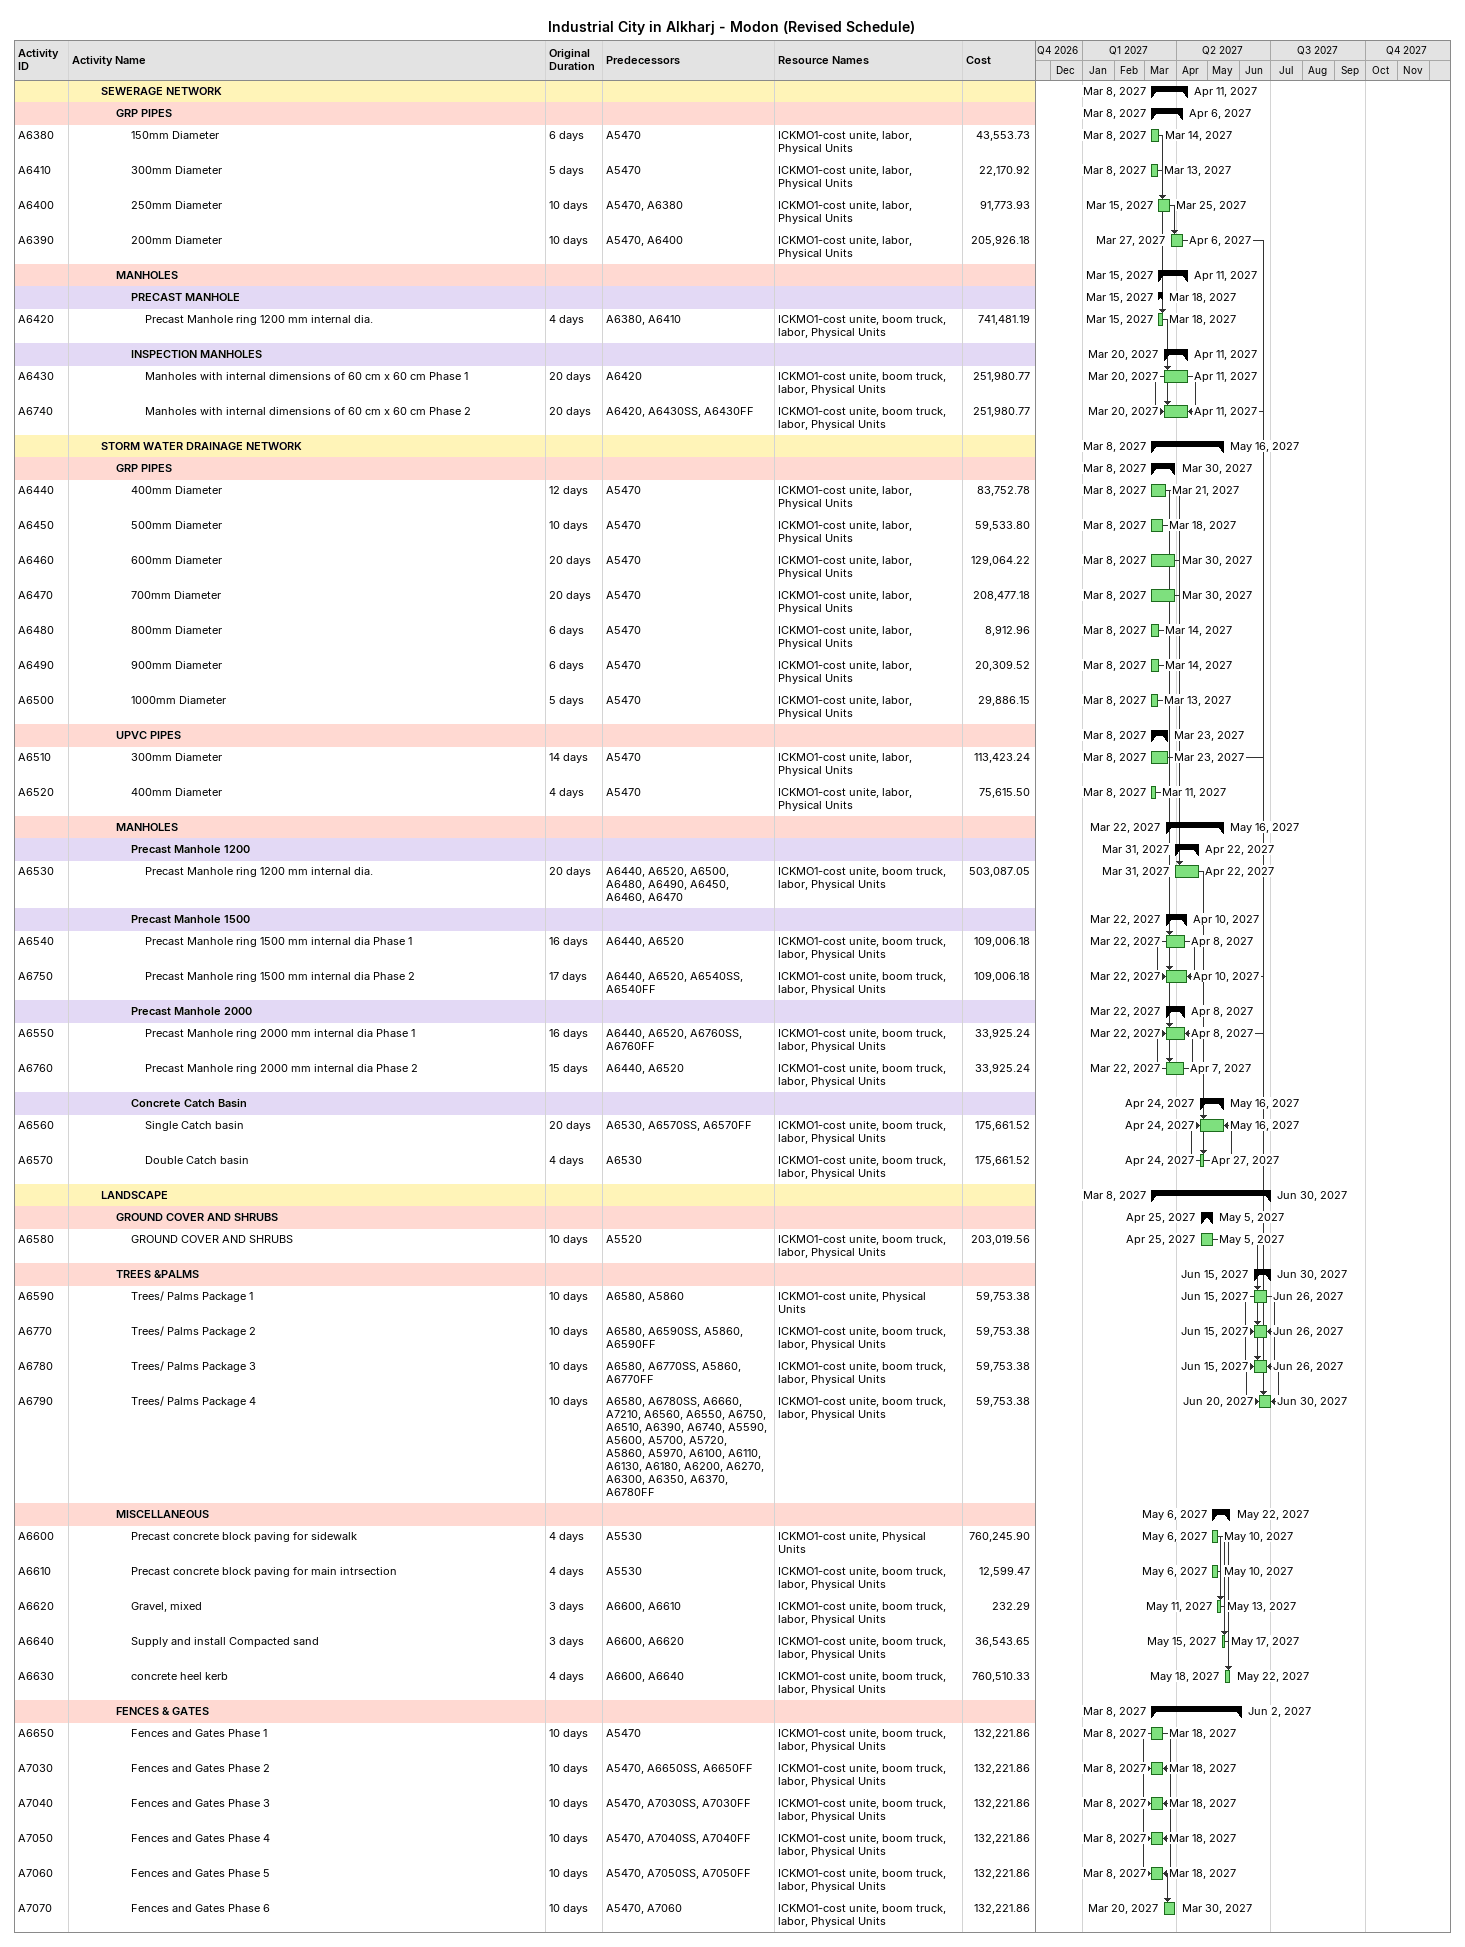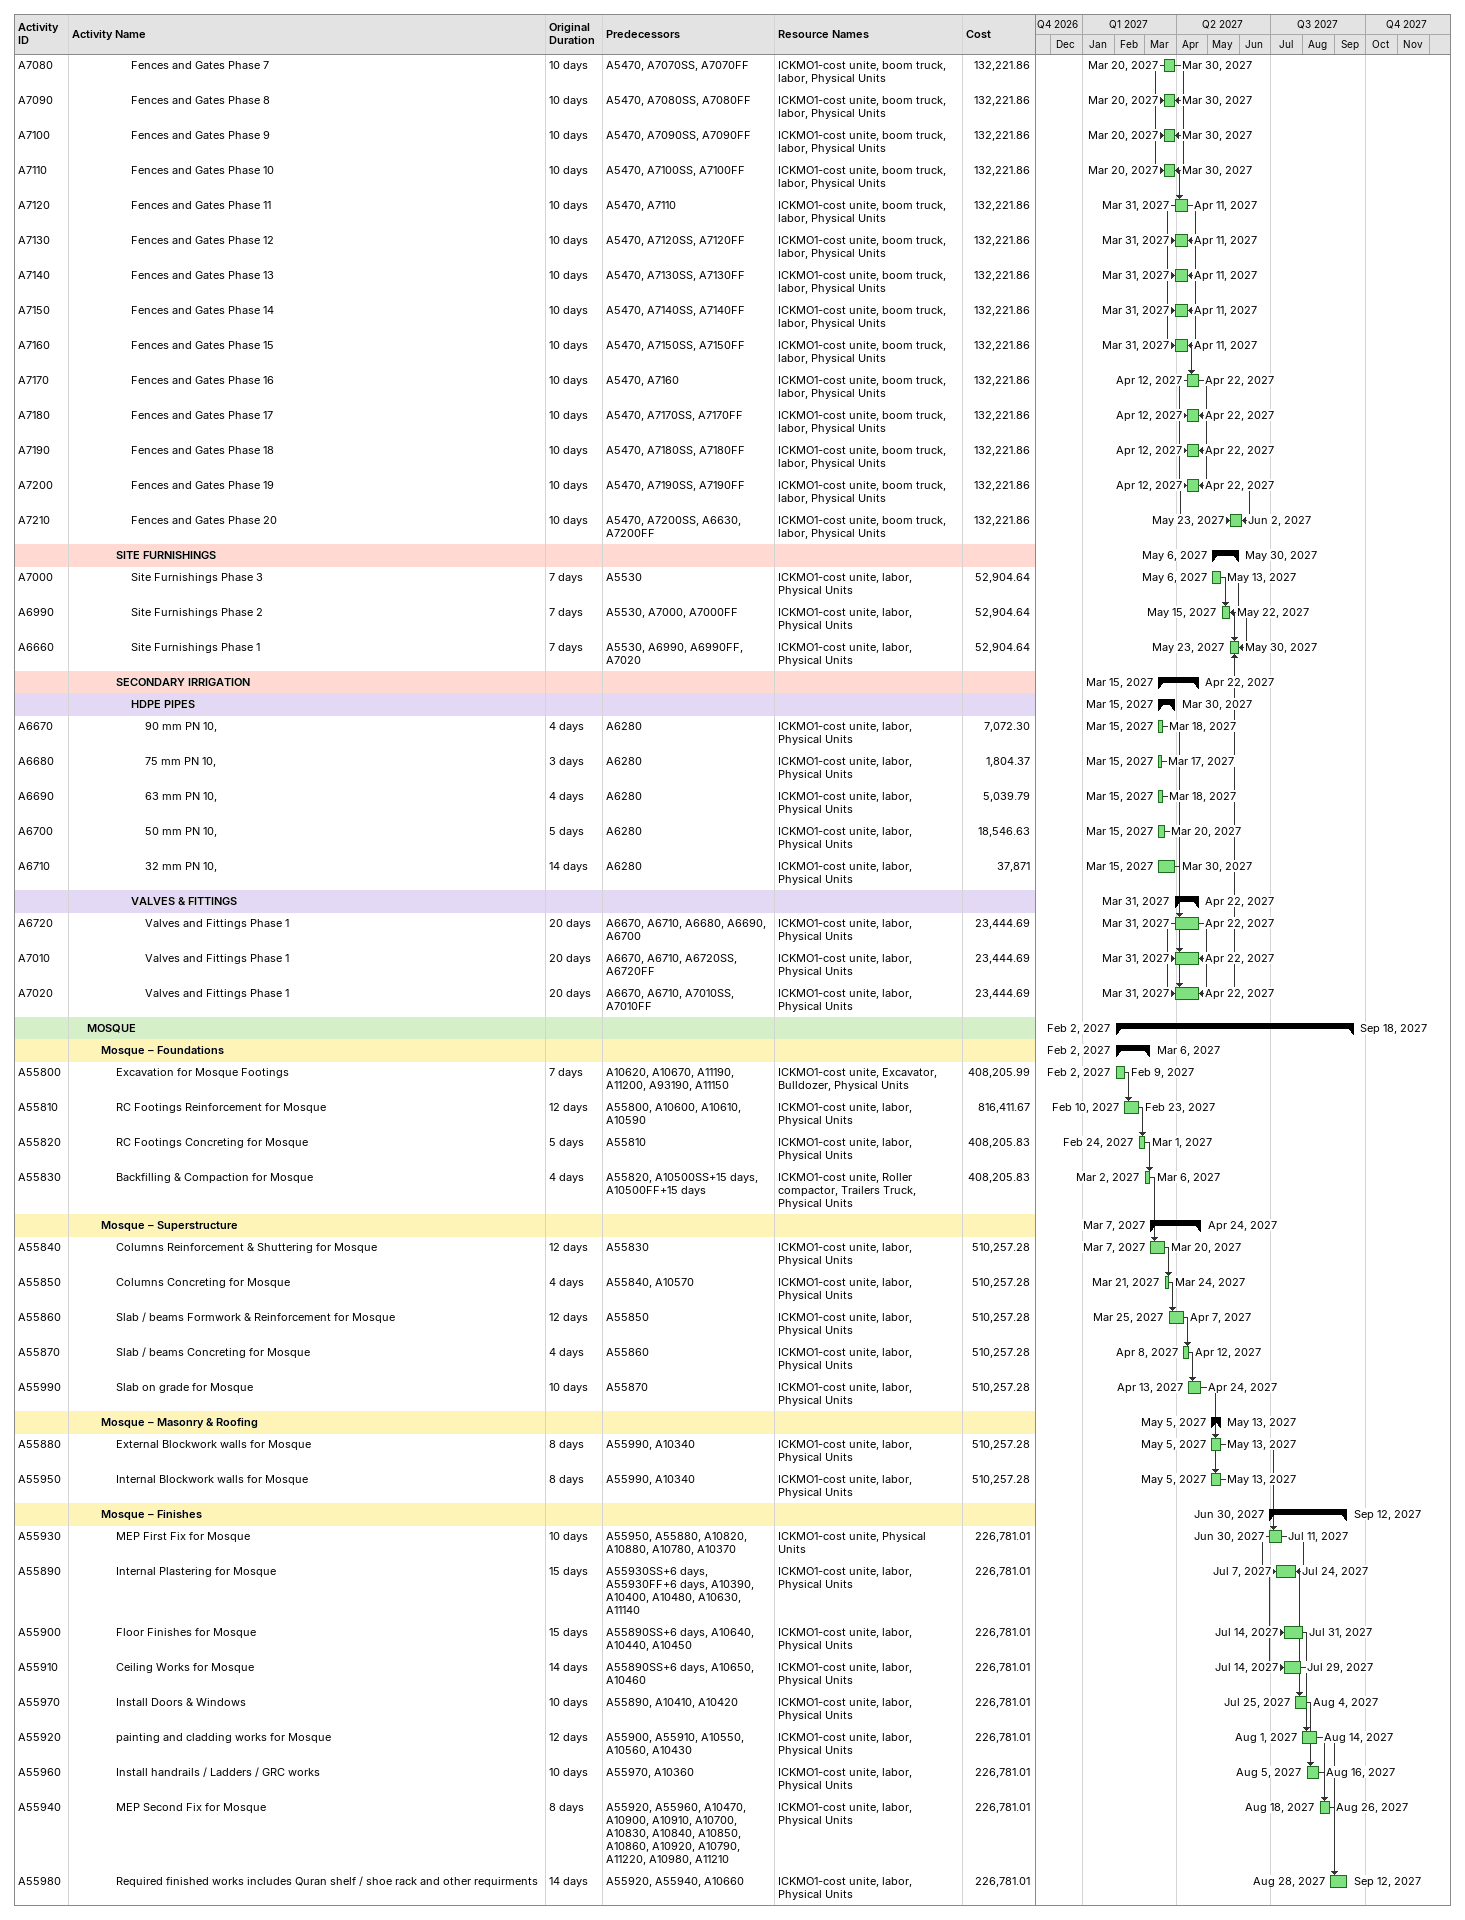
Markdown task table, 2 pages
Industrial City in Alkharj - Modon (Revised Schedule)

| ID | Level | Task | Original duration | Start | Finish | Predecessors | Resources | Cost |
|---|---|---|---|---|---|---|---|---|
|  | 3 | **SEWERAGE NETWORK** |  | 2027-03-08 | 2027-04-11 |  |  |  |
|  | 4 | **GRP PIPES** |  | 2027-03-08 | 2027-04-06 |  |  |  |
| A6380 | 5 | 150mm Diameter | 6d | 2027-03-08 | 2027-03-14 | A5470 | ICKMO1-cost unite, labor, Physical Units | 43553.73 |
| A6410 | 5 | 300mm Diameter | 5d | 2027-03-08 | 2027-03-13 | A5470 | ICKMO1-cost unite, labor, Physical Units | 22170.92 |
| A6400 | 5 | 250mm Diameter | 10d | 2027-03-15 | 2027-03-25 | A5470, A6380 | ICKMO1-cost unite, labor, Physical Units | 91773.93 |
| A6390 | 5 | 200mm Diameter | 10d | 2027-03-27 | 2027-04-06 | A5470, A6400 | ICKMO1-cost unite, labor, Physical Units | 205926.18 |
|  | 4 | **MANHOLES** |  | 2027-03-15 | 2027-04-11 |  |  |  |
|  | 5 | **PRECAST MANHOLE** |  | 2027-03-15 | 2027-03-18 |  |  |  |
| A6420 | 6 | Precast Manhole ring 1200 mm internal dia. | 4d | 2027-03-15 | 2027-03-18 | A6380, A6410 | ICKMO1-cost unite, boom truck, labor, Physical Units | 741481.19 |
|  | 5 | **INSPECTION MANHOLES** |  | 2027-03-20 | 2027-04-11 |  |  |  |
| A6430 | 6 | Manholes with internal dimensions of 60 cm x 60 cm Phase 1 | 20d | 2027-03-20 | 2027-04-11 | A6420 | ICKMO1-cost unite, boom truck, labor, Physical Units | 251980.77 |
| A6740 | 6 | Manholes with internal dimensions of 60 cm x 60 cm Phase 2 | 20d | 2027-03-20 | 2027-04-11 | A6420, A6430SS, A6430FF | ICKMO1-cost unite, boom truck, labor, Physical Units | 251980.77 |
|  | 3 | **STORM WATER DRAINAGE NETWORK** |  | 2027-03-08 | 2027-05-16 |  |  |  |
|  | 4 | **GRP PIPES** |  | 2027-03-08 | 2027-03-30 |  |  |  |
| A6440 | 5 | 400mm Diameter | 12d | 2027-03-08 | 2027-03-21 | A5470 | ICKMO1-cost unite, labor, Physical Units | 83752.78 |
| A6450 | 5 | 500mm Diameter | 10d | 2027-03-08 | 2027-03-18 | A5470 | ICKMO1-cost unite, labor, Physical Units | 59533.80 |
| A6460 | 5 | 600mm Diameter | 20d | 2027-03-08 | 2027-03-30 | A5470 | ICKMO1-cost unite, labor, Physical Units | 129064.22 |
| A6470 | 5 | 700mm Diameter | 20d | 2027-03-08 | 2027-03-30 | A5470 | ICKMO1-cost unite, labor, Physical Units | 208477.18 |
| A6480 | 5 | 800mm Diameter | 6d | 2027-03-08 | 2027-03-14 | A5470 | ICKMO1-cost unite, labor, Physical Units | 8912.96 |
| A6490 | 5 | 900mm Diameter | 6d | 2027-03-08 | 2027-03-14 | A5470 | ICKMO1-cost unite, labor, Physical Units | 20309.52 |
| A6500 | 5 | 1000mm Diameter | 5d | 2027-03-08 | 2027-03-13 | A5470 | ICKMO1-cost unite, labor, Physical Units | 29886.15 |
|  | 4 | **UPVC PIPES** |  | 2027-03-08 | 2027-03-23 |  |  |  |
| A6510 | 5 | 300mm Diameter | 14d | 2027-03-08 | 2027-03-23 | A5470 | ICKMO1-cost unite, labor, Physical Units | 113423.24 |
| A6520 | 5 | 400mm Diameter | 4d | 2027-03-08 | 2027-03-11 | A5470 | ICKMO1-cost unite, labor, Physical Units | 75615.50 |
|  | 4 | **MANHOLES** |  | 2027-03-22 | 2027-05-16 |  |  |  |
|  | 5 | **Precast Manhole 1200** |  | 2027-03-31 | 2027-04-22 |  |  |  |
| A6530 | 6 | Precast Manhole ring 1200 mm internal dia. | 20d | 2027-03-31 | 2027-04-22 | A6440, A6520, A6500, A6480, A6490, A6450, A6460, A6470 | ICKMO1-cost unite, boom truck, labor, Physical Units | 503087.05 |
|  | 5 | **Precast Manhole 1500** |  | 2027-03-22 | 2027-04-10 |  |  |  |
| A6540 | 6 | Precast Manhole ring 1500 mm internal dia Phase 1 | 16d | 2027-03-22 | 2027-04-08 | A6440, A6520 | ICKMO1-cost unite, boom truck, labor, Physical Units | 109006.18 |
| A6750 | 6 | Precast Manhole ring 1500 mm internal dia Phase 2 | 17d | 2027-03-22 | 2027-04-10 | A6440, A6520, A6540SS, A6540FF | ICKMO1-cost unite, boom truck, labor, Physical Units | 109006.18 |
|  | 5 | **Precast Manhole 2000** |  | 2027-03-22 | 2027-04-08 |  |  |  |
| A6550 | 6 | Precast Manhole ring 2000 mm internal dia Phase 1 | 16d | 2027-03-22 | 2027-04-08 | A6440, A6520, A6760SS, A6760FF | ICKMO1-cost unite, boom truck, labor, Physical Units | 33925.24 |
| A6760 | 6 | Precast Manhole ring 2000 mm internal dia Phase 2 | 15d | 2027-03-22 | 2027-04-07 | A6440, A6520 | ICKMO1-cost unite, boom truck, labor, Physical Units | 33925.24 |
|  | 5 | **Concrete Catch Basin** |  | 2027-04-24 | 2027-05-16 |  |  |  |
| A6560 | 6 | Single Catch basin | 20d | 2027-04-24 | 2027-05-16 | A6530, A6570SS, A6570FF | ICKMO1-cost unite, boom truck, labor, Physical Units | 175661.52 |
| A6570 | 6 | Double Catch basin | 4d | 2027-04-24 | 2027-04-27 | A6530 | ICKMO1-cost unite, boom truck, labor, Physical Units | 175661.52 |
|  | 3 | **LANDSCAPE** |  | 2027-03-08 | 2027-06-30 |  |  |  |
|  | 4 | **GROUND COVER AND SHRUBS** |  | 2027-04-25 | 2027-05-05 |  |  |  |
| A6580 | 5 | GROUND COVER AND SHRUBS | 10d | 2027-04-25 | 2027-05-05 | A5520 | ICKMO1-cost unite, boom truck, labor, Physical Units | 203019.56 |
|  | 4 | **TREES &PALMS** |  | 2027-06-15 | 2027-06-30 |  |  |  |
| A6590 | 5 | Trees/ Palms Package 1 | 10d | 2027-06-15 | 2027-06-26 | A6580, A5860 | ICKMO1-cost unite, Physical Units | 59753.38 |
| A6770 | 5 | Trees/ Palms Package 2 | 10d | 2027-06-15 | 2027-06-26 | A6580, A6590SS, A5860, A6590FF | ICKMO1-cost unite, boom truck, labor, Physical Units | 59753.38 |
| A6780 | 5 | Trees/ Palms Package 3 | 10d | 2027-06-15 | 2027-06-26 | A6580, A6770SS, A5860, A6770FF | ICKMO1-cost unite, boom truck, labor, Physical Units | 59753.38 |
| A6790 | 5 | Trees/ Palms Package 4 | 10d | 2027-06-20 | 2027-06-30 | A6580, A6780SS, A6660, A7210, A6560, A6550, A6750, A6510, A6390, A6740, A5590, A5600, A5700, A5720, A5860, A5970, A6100, A6110, A6130, A6180, A6200, A6270, A6300, A6350, A6370, A6780FF | ICKMO1-cost unite, boom truck, labor, Physical Units | 59753.38 |
|  | 4 | **MISCELLANEOUS** |  | 2027-05-06 | 2027-05-22 |  |  |  |
| A6600 | 5 | Precast concrete block paving for sidewalk | 4d | 2027-05-06 | 2027-05-10 | A5530 | ICKMO1-cost unite, Physical Units | 760245.90 |
| A6610 | 5 | Precast concrete block paving for main intrsection | 4d | 2027-05-06 | 2027-05-10 | A5530 | ICKMO1-cost unite, boom truck, labor, Physical Units | 12599.47 |
| A6620 | 5 | Gravel, mixed | 3d | 2027-05-11 | 2027-05-13 | A6600, A6610 | ICKMO1-cost unite, boom truck, labor, Physical Units | 232.29 |
| A6640 | 5 | Supply and install Compacted sand | 3d | 2027-05-15 | 2027-05-17 | A6600, A6620 | ICKMO1-cost unite, boom truck, labor, Physical Units | 36543.65 |
| A6630 | 5 | concrete heel kerb | 4d | 2027-05-18 | 2027-05-22 | A6600, A6640 | ICKMO1-cost unite, boom truck, labor, Physical Units | 760510.33 |
|  | 4 | **FENCES & GATES** |  | 2027-03-08 | 2027-06-02 |  |  |  |
| A6650 | 5 | Fences and Gates Phase 1 | 10d | 2027-03-08 | 2027-03-18 | A5470 | ICKMO1-cost unite, boom truck, labor, Physical Units | 132221.86 |
| A7030 | 5 | Fences and Gates Phase 2 | 10d | 2027-03-08 | 2027-03-18 | A5470, A6650SS, A6650FF | ICKMO1-cost unite, boom truck, labor, Physical Units | 132221.86 |
| A7040 | 5 | Fences and Gates Phase 3 | 10d | 2027-03-08 | 2027-03-18 | A5470, A7030SS, A7030FF | ICKMO1-cost unite, boom truck, labor, Physical Units | 132221.86 |
| A7050 | 5 | Fences and Gates Phase 4 | 10d | 2027-03-08 | 2027-03-18 | A5470, A7040SS, A7040FF | ICKMO1-cost unite, boom truck, labor, Physical Units | 132221.86 |
| A7060 | 5 | Fences and Gates Phase 5 | 10d | 2027-03-08 | 2027-03-18 | A5470, A7050SS, A7050FF | ICKMO1-cost unite, boom truck, labor, Physical Units | 132221.86 |
| A7070 | 5 | Fences and Gates Phase 6 | 10d | 2027-03-20 | 2027-03-30 | A5470, A7060 | ICKMO1-cost unite, boom truck, labor, Physical Units | 132221.86 |
| A7080 | 5 | Fences and Gates Phase 7 | 10d | 2027-03-20 | 2027-03-30 | A5470, A7070SS, A7070FF | ICKMO1-cost unite, boom truck, labor, Physical Units | 132221.86 |
| A7090 | 5 | Fences and Gates Phase 8 | 10d | 2027-03-20 | 2027-03-30 | A5470, A7080SS, A7080FF | ICKMO1-cost unite, boom truck, labor, Physical Units | 132221.86 |
| A7100 | 5 | Fences and Gates Phase 9 | 10d | 2027-03-20 | 2027-03-30 | A5470, A7090SS, A7090FF | ICKMO1-cost unite, boom truck, labor, Physical Units | 132221.86 |
| A7110 | 5 | Fences and Gates Phase 10 | 10d | 2027-03-20 | 2027-03-30 | A5470, A7100SS, A7100FF | ICKMO1-cost unite, boom truck, labor, Physical Units | 132221.86 |
| A7120 | 5 | Fences and Gates Phase 11 | 10d | 2027-03-31 | 2027-04-11 | A5470, A7110 | ICKMO1-cost unite, boom truck, labor, Physical Units | 132221.86 |
| A7130 | 5 | Fences and Gates Phase 12 | 10d | 2027-03-31 | 2027-04-11 | A5470, A7120SS, A7120FF | ICKMO1-cost unite, boom truck, labor, Physical Units | 132221.86 |
| A7140 | 5 | Fences and Gates Phase 13 | 10d | 2027-03-31 | 2027-04-11 | A5470, A7130SS, A7130FF | ICKMO1-cost unite, boom truck, labor, Physical Units | 132221.86 |
| A7150 | 5 | Fences and Gates Phase 14 | 10d | 2027-03-31 | 2027-04-11 | A5470, A7140SS, A7140FF | ICKMO1-cost unite, boom truck, labor, Physical Units | 132221.86 |
| A7160 | 5 | Fences and Gates Phase 15 | 10d | 2027-03-31 | 2027-04-11 | A5470, A7150SS, A7150FF | ICKMO1-cost unite, boom truck, labor, Physical Units | 132221.86 |
| A7170 | 5 | Fences and Gates Phase 16 | 10d | 2027-04-12 | 2027-04-22 | A5470, A7160 | ICKMO1-cost unite, boom truck, labor, Physical Units | 132221.86 |
| A7180 | 5 | Fences and Gates Phase 17 | 10d | 2027-04-12 | 2027-04-22 | A5470, A7170SS, A7170FF | ICKMO1-cost unite, boom truck, labor, Physical Units | 132221.86 |
| A7190 | 5 | Fences and Gates Phase 18 | 10d | 2027-04-12 | 2027-04-22 | A5470, A7180SS, A7180FF | ICKMO1-cost unite, boom truck, labor, Physical Units | 132221.86 |
| A7200 | 5 | Fences and Gates Phase 19 | 10d | 2027-04-12 | 2027-04-22 | A5470, A7190SS, A7190FF | ICKMO1-cost unite, boom truck, labor, Physical Units | 132221.86 |
| A7210 | 5 | Fences and Gates Phase 20 | 10d | 2027-05-23 | 2027-06-02 | A5470, A7200SS, A6630, A7200FF | ICKMO1-cost unite, boom truck, labor, Physical Units | 132221.86 |
|  | 4 | **SITE FURNISHINGS** |  | 2027-05-06 | 2027-05-30 |  |  |  |
| A7000 | 5 | Site Furnishings Phase 3 | 7d | 2027-05-06 | 2027-05-13 | A5530 | ICKMO1-cost unite, labor, Physical Units | 52904.64 |
| A6990 | 5 | Site Furnishings Phase 2 | 7d | 2027-05-15 | 2027-05-22 | A5530, A7000, A7000FF | ICKMO1-cost unite, labor, Physical Units | 52904.64 |
| A6660 | 5 | Site Furnishings Phase 1 | 7d | 2027-05-23 | 2027-05-30 | A5530, A6990, A6990FF, A7020 | ICKMO1-cost unite, labor, Physical Units | 52904.64 |
|  | 4 | **SECONDARY IRRIGATION** |  | 2027-03-15 | 2027-04-22 |  |  |  |
|  | 5 | **HDPE PIPES** |  | 2027-03-15 | 2027-03-30 |  |  |  |
| A6670 | 6 | 90 mm PN 10, | 4d | 2027-03-15 | 2027-03-18 | A6280 | ICKMO1-cost unite, labor, Physical Units | 7072.30 |
| A6680 | 6 | 75 mm PN 10, | 3d | 2027-03-15 | 2027-03-17 | A6280 | ICKMO1-cost unite, labor, Physical Units | 1804.37 |
| A6690 | 6 | 63 mm PN 10, | 4d | 2027-03-15 | 2027-03-18 | A6280 | ICKMO1-cost unite, labor, Physical Units | 5039.79 |
| A6700 | 6 | 50 mm PN 10, | 5d | 2027-03-15 | 2027-03-20 | A6280 | ICKMO1-cost unite, labor, Physical Units | 18546.63 |
| A6710 | 6 | 32 mm PN 10, | 14d | 2027-03-15 | 2027-03-30 | A6280 | ICKMO1-cost unite, labor, Physical Units | 37871 |
|  | 5 | **VALVES & FITTINGS** |  | 2027-03-31 | 2027-04-22 |  |  |  |
| A6720 | 6 | Valves and Fittings Phase 1 | 20d | 2027-03-31 | 2027-04-22 | A6670, A6710, A6680, A6690, A6700 | ICKMO1-cost unite, labor, Physical Units | 23444.69 |
| A7010 | 6 | Valves and Fittings Phase 1 | 20d | 2027-03-31 | 2027-04-22 | A6670, A6710, A6720SS, A6720FF | ICKMO1-cost unite, labor, Physical Units | 23444.69 |
| A7020 | 6 | Valves and Fittings Phase 1 | 20d | 2027-03-31 | 2027-04-22 | A6670, A6710, A7010SS, A7010FF | ICKMO1-cost unite, labor, Physical Units | 23444.69 |
|  | 2 | **MOSQUE** |  | 2027-02-02 | 2027-09-18 |  |  |  |
|  | 3 | **Mosque – Foundations** |  | 2027-02-02 | 2027-03-06 |  |  |  |
| A55800 | 4 | Excavation for Mosque Footings | 7d | 2027-02-02 | 2027-02-09 | A10620, A10670, A11190, A11200, A93190, A11150 | ICKMO1-cost unite, Excavator, Bulldozer, Physical Units | 408205.99 |
| A55810 | 4 | RC Footings Reinforcement for Mosque | 12d | 2027-02-10 | 2027-02-23 | A55800, A10600, A10610, A10590 | ICKMO1-cost unite, labor, Physical Units | 816411.67 |
| A55820 | 4 | RC Footings Concreting for Mosque | 5d | 2027-02-24 | 2027-03-01 | A55810 | ICKMO1-cost unite, labor, Physical Units | 408205.83 |
| A55830 | 4 | Backfilling & Compaction for Mosque | 4d | 2027-03-02 | 2027-03-06 | A55820, A10500SS+15d, A10500FF+15d | ICKMO1-cost unite, Roller compactor, Trailers Truck, Physical Units | 408205.83 |
|  | 3 | **Mosque – Superstructure** |  | 2027-03-07 | 2027-04-24 |  |  |  |
| A55840 | 4 | Columns Reinforcement & Shuttering for Mosque | 12d | 2027-03-07 | 2027-03-20 | A55830 | ICKMO1-cost unite, labor, Physical Units | 510257.28 |
| A55850 | 4 | Columns Concreting for Mosque | 4d | 2027-03-21 | 2027-03-24 | A55840, A10570 | ICKMO1-cost unite, labor, Physical Units | 510257.28 |
| A55860 | 4 | Slab / beams Formwork & Reinforcement for Mosque | 12d | 2027-03-25 | 2027-04-07 | A55850 | ICKMO1-cost unite, labor, Physical Units | 510257.28 |
| A55870 | 4 | Slab / beams Concreting for Mosque | 4d | 2027-04-08 | 2027-04-12 | A55860 | ICKMO1-cost unite, labor, Physical Units | 510257.28 |
| A55990 | 4 | Slab on grade for Mosque | 10d | 2027-04-13 | 2027-04-24 | A55870 | ICKMO1-cost unite, labor, Physical Units | 510257.28 |
|  | 3 | **Mosque – Masonry & Roofing** |  | 2027-05-05 | 2027-05-13 |  |  |  |
| A55880 | 4 | External Blockwork walls for Mosque | 8d | 2027-05-05 | 2027-05-13 | A55990, A10340 | ICKMO1-cost unite, labor, Physical Units | 510257.28 |
| A55950 | 4 | Internal Blockwork walls for Mosque | 8d | 2027-05-05 | 2027-05-13 | A55990, A10340 | ICKMO1-cost unite, labor, Physical Units | 510257.28 |
|  | 3 | **Mosque – Finishes** |  | 2027-06-30 | 2027-09-12 |  |  |  |
| A55930 | 4 | MEP First Fix for Mosque | 10d | 2027-06-30 | 2027-07-11 | A55950, A55880, A10820, A10880, A10780, A10370 | ICKMO1-cost unite, Physical Units | 226781.01 |
| A55890 | 4 | Internal Plastering for Mosque | 15d | 2027-07-07 | 2027-07-24 | A55930SS+6d, A55930FF+6d, A10390, A10400, A10480, A10630, A11140 | ICKMO1-cost unite, labor, Physical Units | 226781.01 |
| A55900 | 4 | Floor Finishes for Mosque | 15d | 2027-07-14 | 2027-07-31 | A55890SS+6d, A10640, A10440, A10450 | ICKMO1-cost unite, labor, Physical Units | 226781.01 |
| A55910 | 4 | Ceiling Works for Mosque | 14d | 2027-07-14 | 2027-07-29 | A55890SS+6d, A10650, A10460 | ICKMO1-cost unite, labor, Physical Units | 226781.01 |
| A55970 | 4 | Install Doors & Windows | 10d | 2027-07-25 | 2027-08-04 | A55890, A10410, A10420 | ICKMO1-cost unite, labor, Physical Units | 226781.01 |
| A55920 | 4 | painting and cladding works for Mosque | 12d | 2027-08-01 | 2027-08-14 | A55900, A55910, A10550, A10560, A10430 | ICKMO1-cost unite, labor, Physical Units | 226781.01 |
| A55960 | 4 | Install handrails / Ladders / GRC works | 10d | 2027-08-05 | 2027-08-16 | A55970, A10360 | ICKMO1-cost unite, labor, Physical Units | 226781.01 |
| A55940 | 4 | MEP Second Fix for Mosque | 8d | 2027-08-18 | 2027-08-26 | A55920, A55960, A10470, A10900, A10910, A10700, A10830, A10840, A10850, A10860, A10920, A10790, A11220, A10980, A11210 | ICKMO1-cost unite, labor, Physical Units | 226781.01 |
| A55980 | 4 | Required finished works includes Quran shelf / shoe rack and other requirments | 14d | 2027-08-28 | 2027-09-12 | A55920, A55940, A10660 | ICKMO1-cost unite, labor, Physical Units | 226781.01 |
